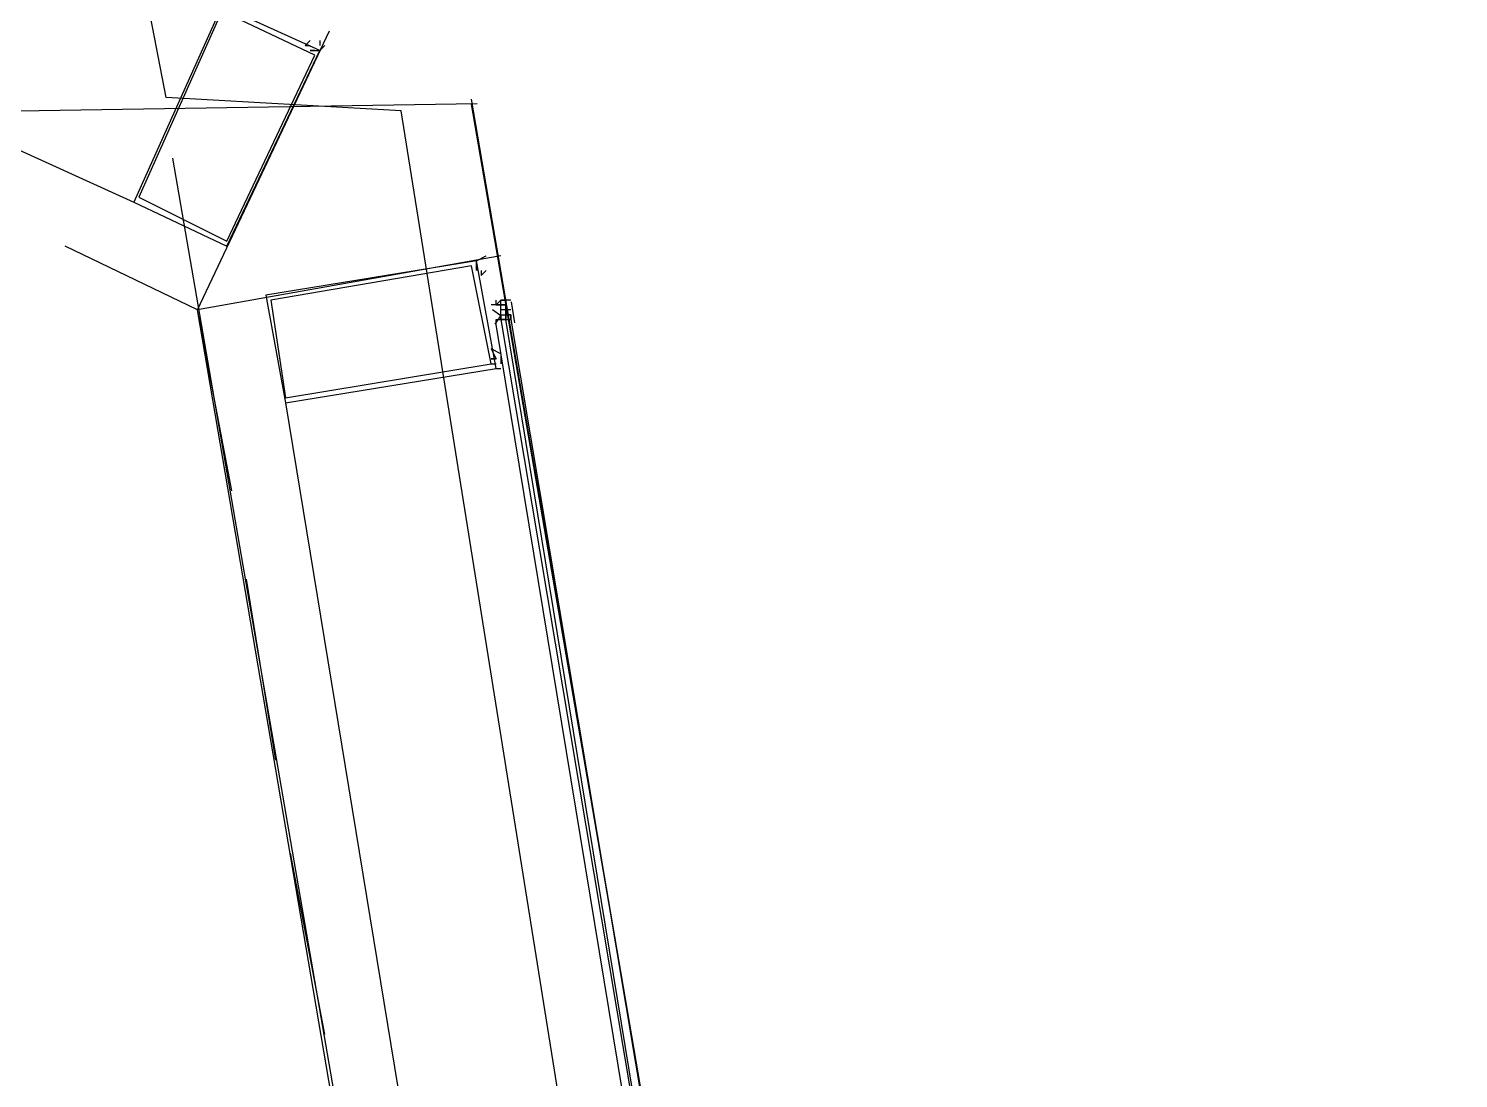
# Model space of a CAD drawing. Header units: feet. Extents: x -84 to 198, y -22 to 181.
# Drawn here: x 133.673 to 137.568, y 140.618 to 143.477 of the extents above; entities that cross this region are included whole.
import ezdxf

# ---------------------------------------------------------------- set-up
doc = ezdxf.new("R2010")
doc.units = ezdxf.units.FT
doc.layers.add('A-AREA-UNIDAD', color=30, linetype='CONTINUOUS')
doc.layers.add('A-LINEA', color=7, linetype='CONTINUOUS')

msp = doc.modelspace()

# ---------------------------------------------------------------- linework, layer by layer
at = {"layer": 'A-AREA-UNIDAD'}
msp.add_lwpolyline([(122.88, 112.4089), (135.808, 109.3333), (135.872, 108.1778), (135.552, 106.8444), (137.36, 106.4178), (137.408, 107.0933), (138.16, 107.0933), (137.888, 115.6089), (137.088, 126.2044), (136.16, 134.0622), (134.688, 143.2533), (134.048, 143.2889), (134, 143.5378), (130.912, 144.9422)], dxfattribs=at)
at = {"layer": 'A-LINEA'}
for p, q in [((130.5733, 144.5378), (133.96, 143.0044)), ((130.5733, 144.5378), (133.96, 143.0044)), ((134.895, 143.2722), (37.2384, 141.6899)), ((134.895, 143.2722), (37.2384, 141.6899)), ((134.8933, 142.8178), (134.8933, 142.8178)), ((134.8933, 142.8178), (134.8933, 142.8178)), ((134.9333, 142.7244), (134.9333, 142.7244)), ((134.9333, 142.7244), (134.9333, 142.7244)), ((134.9333, 142.7244), (134.9333, 142.7244)), ((134.9333, 142.7244), (134.9333, 142.7244)), ((134.9333, 142.7244), (134.9333, 142.7244)), ((134.9333, 142.7244), (134.9333, 142.7244)), ((134.9467, 142.7378), (134.9467, 142.7378)), ((134.9467, 142.7244), (134.9467, 142.7378)), ((134.9467, 142.7378), (134.9467, 142.7378)), ((134.9467, 142.7244), (134.9467, 142.7378)), ((134.9467, 142.7244), (134.9467, 142.7244)), ((134.9467, 142.7244), (134.9467, 142.7244)), ((134.9467, 142.7244), (134.96, 142.7244)), ((134.9467, 142.7244), (134.9467, 142.7244)), ((134.9467, 142.7244), (134.9467, 142.7244)), ((134.96, 142.7244), (134.9467, 142.7244)), ((134.9467, 142.7244), (134.9467, 142.7244)), ((134.9467, 142.7244), (134.9467, 142.7244)), ((134.9467, 142.7244), (134.9467, 142.7244)), ((134.9467, 142.7244), (134.9467, 142.7244)), ((134.9467, 142.7244), (134.9467, 142.7244)), ((134.9467, 142.7244), (134.9467, 142.7244)), ((134.9467, 142.7244), (134.9467, 142.7244)), ((134.9467, 142.7244), (134.96, 142.7244)), ((134.9467, 142.7244), (134.9467, 142.7244)), ((134.9467, 142.7244), (134.9467, 142.7244)), ((134.96, 142.7244), (134.9467, 142.7244)), ((134.9467, 142.7244), (134.9467, 142.7244)), ((134.9467, 142.7244), (134.9467, 142.7244)), ((134.9467, 142.7244), (134.9467, 142.7244)), ((134.9467, 142.7244), (134.9467, 142.7244)), ((134.9467, 142.7244), (134.9467, 142.7244)), ((134.96, 142.7378), (134.96, 142.7378)), ((134.96, 142.7244), (134.96, 142.7378)), ((134.96, 142.7244), (134.96, 142.7378)), ((134.96, 142.7244), (134.96, 142.7378)), ((134.96, 142.7378), (134.96, 142.7378)), ((134.96, 142.7378), (134.96, 142.7378)), ((134.96, 142.7378), (134.96, 142.7378)), ((134.96, 142.7378), (134.96, 142.7378)), ((134.96, 142.7378), (134.96, 142.7378)), ((134.96, 142.7378), (134.96, 142.7378)), ((134.96, 142.7378), (134.96, 142.7378)), ((134.96, 142.7378), (134.96, 142.7378)), ((134.96, 142.7378), (134.9733, 142.7378)), ((134.96, 142.7244), (134.96, 142.7378)), ((134.96, 142.7378), (134.96, 142.7378)), ((134.96, 142.7244), (134.96, 142.7378)), ((134.96, 142.7244), (134.96, 142.7378)), ((134.96, 142.7244), (134.96, 142.7378)), ((134.96, 142.7378), (134.96, 142.7378)), ((134.96, 142.7378), (134.96, 142.7378)), ((134.96, 142.7378), (134.96, 142.7378)), ((134.96, 142.7378), (134.96, 142.7378)), ((134.96, 142.7378), (134.96, 142.7378)), ((134.96, 142.7378), (134.96, 142.7378)), ((134.96, 142.7378), (134.96, 142.7378)), ((134.96, 142.7378), (134.96, 142.7378)), ((134.96, 142.7378), (134.9733, 142.7378)), ((134.96, 142.7244), (134.96, 142.7378)), ((134.96, 142.7244), (134.96, 142.7244)), ((134.96, 142.7244), (134.96, 142.7244)), ((134.96, 142.7244), (134.96, 142.7244)), ((134.96, 142.7244), (134.96, 142.7244)), ((134.96, 142.7244), (134.96, 142.7244)), ((134.96, 142.7244), (134.96, 142.7244)), ((134.96, 142.7111), (134.96, 142.7244)), ((134.96, 142.7244), (134.96, 142.7244)), ((134.96, 142.7111), (134.96, 142.7244)), ((134.96, 142.7244), (134.96, 142.7244)), ((134.96, 142.7244), (134.96, 142.7244)), ((134.96, 142.7244), (134.96, 142.7244)), ((134.96, 142.7244), (134.96, 142.7244)), ((134.96, 142.7244), (134.96, 142.7244)), ((134.96, 142.7244), (134.96, 142.7244)), ((134.96, 142.7244), (134.96, 142.7244)), ((134.96, 142.7244), (134.96, 142.7244)), ((134.96, 142.7244), (134.9733, 142.7244)), ((134.96, 142.7244), (134.96, 142.7244)), ((134.96, 142.7244), (134.96, 142.7244)), ((134.96, 142.7244), (134.96, 142.7244)), ((134.96, 142.7244), (134.96, 142.7244)), ((134.96, 142.7244), (134.96, 142.7244)), ((134.96, 142.7244), (134.96, 142.7244)), ((134.96, 142.7244), (134.96, 142.7244)), ((134.96, 142.7244), (134.96, 142.7244)), ((134.96, 142.7244), (134.96, 142.7244)), ((134.96, 142.7111), (134.96, 142.7244)), ((134.96, 142.7244), (134.96, 142.7244)), ((134.96, 142.7111), (134.96, 142.7244)), ((134.96, 142.7244), (134.96, 142.7244)), ((134.96, 142.7244), (134.96, 142.7244)), ((134.96, 142.7244), (134.96, 142.7244)), ((134.96, 142.7244), (134.96, 142.7244)), ((134.96, 142.7244), (134.96, 142.7244)), ((134.96, 142.7244), (134.96, 142.7244)), ((134.96, 142.7244), (134.96, 142.7244)), ((134.96, 142.7244), (134.96, 142.7244)), ((134.96, 142.7244), (134.9733, 142.7244)), ((134.96, 142.7244), (134.96, 142.7244)), ((134.96, 142.7244), (134.96, 142.7244)), ((134.96, 142.7244), (134.96, 142.7244)), ((134.9733, 142.7378), (134.9733, 142.7378)), ((134.9733, 142.7378), (134.9733, 142.7378)), ((134.9733, 142.7378), (134.9733, 142.7378)), ((134.9733, 142.7244), (134.9733, 142.7378)), ((134.9733, 142.7378), (134.9733, 142.7378)), ((134.9733, 142.7244), (134.9733, 142.7378)), ((134.9733, 142.7378), (134.9733, 142.7378)), ((134.9733, 142.7244), (134.9733, 142.7378)), ((134.9733, 142.7244), (134.9733, 142.7378)), ((134.9733, 142.7378), (134.9733, 142.7378)), ((134.9733, 142.7244), (134.9733, 142.7378)), ((134.9733, 142.7244), (134.9733, 142.7378)), ((134.9733, 142.7378), (134.9733, 142.7378)), ((134.9733, 142.7378), (134.9733, 142.7378)), ((134.9733, 142.7378), (134.9733, 142.7378)), ((134.9733, 142.7378), (134.9733, 142.7378)), ((134.9733, 142.7378), (134.9733, 142.7378)), ((134.9733, 142.7378), (134.9733, 142.7244)), ((134.9733, 142.7378), (134.9733, 142.7244)), ((134.9867, 142.7378), (134.9733, 142.7378)), ((134.9733, 142.7378), (134.9733, 142.7378)), ((134.9733, 142.7378), (134.9733, 142.7378)), ((134.9733, 142.7378), (134.9733, 142.7378)), ((134.9733, 142.7244), (134.9733, 142.7378)), ((134.9733, 142.7378), (134.9733, 142.7378)), ((134.9733, 142.7244), (134.9733, 142.7378)), ((134.9733, 142.7378), (134.9733, 142.7378)), ((134.9733, 142.7244), (134.9733, 142.7378)), ((134.9733, 142.7244), (134.9733, 142.7378)), ((134.9733, 142.7378), (134.9733, 142.7378)), ((134.9733, 142.7244), (134.9733, 142.7378)), ((134.9733, 142.7244), (134.9733, 142.7378)), ((134.9733, 142.7378), (134.9733, 142.7378)), ((134.9733, 142.7378), (134.9733, 142.7378)), ((134.9733, 142.7378), (134.9733, 142.7378)), ((134.9733, 142.7378), (134.9733, 142.7378)), ((134.9733, 142.7378), (134.9733, 142.7378)), ((134.9733, 142.7378), (134.9733, 142.7244)), ((134.9733, 142.7378), (134.9733, 142.7244)), ((134.9867, 142.7378), (134.9733, 142.7378)), ((134.9733, 142.7244), (134.9733, 142.7244)), ((134.9733, 142.7244), (134.9733, 142.7244)), ((134.9733, 142.7244), (134.9733, 142.7244)), ((134.9733, 142.7111), (134.9733, 142.7244)), ((134.9733, 142.7244), (134.9733, 142.7244)), ((134.9733, 142.7111), (134.9733, 142.7244)), ((134.9733, 142.7244), (134.9733, 142.7244)), ((134.9733, 142.7111), (134.9733, 142.7244)), ((134.9733, 142.7244), (134.9733, 142.7244)), ((134.9733, 142.7244), (134.9733, 142.7244)), ((134.9733, 142.7244), (134.9733, 142.7244)), ((134.9733, 142.7244), (134.9733, 142.7244)), ((134.9733, 142.7244), (134.9733, 142.7244)), ((134.9733, 142.7244), (134.9733, 142.7244)), ((134.9733, 142.7244), (134.9733, 142.7244)), ((134.9733, 142.7244), (134.9733, 142.7244)), ((134.9733, 142.7244), (134.9733, 142.7244)), ((134.9733, 142.7244), (134.9733, 142.7244)), ((134.9733, 142.7244), (134.9733, 142.7244)), ((134.9733, 142.7111), (134.9733, 142.7244)), ((134.9733, 142.7244), (134.9733, 142.7244)), ((134.9733, 142.7111), (134.9733, 142.7244)), ((134.9733, 142.7244), (134.9733, 142.7244)), ((134.9733, 142.7111), (134.9733, 142.7244)), ((134.9733, 142.7244), (134.9733, 142.7244)), ((134.9733, 142.7244), (134.9733, 142.7244)), ((134.9733, 142.7244), (134.9733, 142.7244)), ((134.9733, 142.7244), (134.9733, 142.7244)), ((134.9733, 142.7244), (134.9733, 142.7244)), ((134.9733, 142.7244), (134.9733, 142.7244)), ((134.9733, 142.7244), (134.9733, 142.7244)), ((134.9733, 142.7244), (134.9733, 142.7244)), ((134.988, 142.733), (134.9975, 142.6758)), ((134.988, 142.733), (134.9975, 142.6758)), ((134.9467, 142.6844), (134.96, 142.6844)), ((134.9467, 142.6844), (134.9467, 142.6844)), ((134.9467, 142.6844), (134.9467, 142.6844)), ((134.9467, 142.6844), (134.9467, 142.6844)), ((134.9467, 142.6844), (134.9467, 142.6844)), ((134.9467, 142.6844), (134.9467, 142.6844)), ((134.9467, 142.6844), (134.9467, 142.6844)), ((134.9467, 142.6844), (134.9467, 142.6844)), ((134.9467, 142.6844), (134.9467, 142.6844)), ((134.9467, 142.6844), (134.96, 142.6844)), ((134.9467, 142.6844), (134.9467, 142.6844)), ((134.9467, 142.6844), (134.9467, 142.6844)), ((134.9467, 142.6844), (134.9467, 142.6844)), ((134.9467, 142.6844), (134.9467, 142.6844)), ((134.9467, 142.6844), (134.9467, 142.6844)), ((134.9467, 142.6844), (134.9467, 142.6844)), ((134.9467, 142.6844), (134.9467, 142.6844)), ((134.9467, 142.6844), (134.9467, 142.6844)), ((134.96, 142.7111), (134.96, 142.7111)), ((134.96, 142.7111), (134.96, 142.7111)), ((134.96, 142.7111), (134.96, 142.7111)), ((134.96, 142.7111), (134.96, 142.7111)), ((134.96, 142.7111), (134.96, 142.7111)), ((134.96, 142.7111), (134.96, 142.7111)), ((134.96, 142.6978), (134.96, 142.7111)), ((134.9733, 142.7111), (134.96, 142.7111)), ((134.96, 142.7111), (134.96, 142.7111)), ((134.96, 142.7111), (134.96, 142.7111)), ((134.96, 142.7111), (134.96, 142.7111)), ((134.96, 142.7111), (134.96, 142.7111)), ((134.96, 142.7111), (134.96, 142.7111)), ((134.96, 142.7111), (134.96, 142.7111)), ((134.96, 142.7111), (134.96, 142.7111)), ((134.96, 142.7111), (134.96, 142.7111)), ((134.96, 142.7111), (134.96, 142.7111)), ((134.96, 142.7111), (134.96, 142.7111)), ((134.96, 142.7111), (134.96, 142.7111)), ((134.96, 142.7111), (134.96, 142.7111)), ((134.9733, 142.7111), (134.96, 142.7111)), ((134.96, 142.7111), (134.96, 142.7111)), ((134.96, 142.7111), (134.96, 142.7111)), ((134.96, 142.7111), (134.96, 142.7111)), ((134.96, 142.7111), (134.96, 142.7111)), ((134.96, 142.7111), (134.96, 142.7111)), ((134.96, 142.7111), (134.96, 142.7111)), ((134.96, 142.7111), (134.96, 142.7111)), ((134.96, 142.6978), (134.96, 142.7111)), ((134.9733, 142.7111), (134.96, 142.7111)), ((134.96, 142.7111), (134.96, 142.7111)), ((134.96, 142.7111), (134.96, 142.7111)), ((134.96, 142.7111), (134.96, 142.7111)), ((134.96, 142.7111), (134.96, 142.7111)), ((134.96, 142.7111), (134.96, 142.7111)), ((134.96, 142.7111), (134.96, 142.7111)), ((134.96, 142.7111), (134.96, 142.7111)), ((134.96, 142.7111), (134.96, 142.7111)), ((134.96, 142.7111), (134.96, 142.7111)), ((134.96, 142.7111), (134.96, 142.7111)), ((134.96, 142.7111), (134.96, 142.7111)), ((134.96, 142.7111), (134.96, 142.7111)), ((134.9733, 142.7111), (134.96, 142.7111)), ((134.96, 142.7111), (134.96, 142.7111)), ((134.96, 142.6978), (134.9733, 142.6978)), ((134.96, 142.6978), (134.96, 142.6978)), ((134.96, 142.6844), (134.96, 142.6978)), ((134.96, 142.6978), (134.96, 142.6978)), ((134.96, 142.6978), (134.96, 142.6978)), ((134.96, 142.6978), (134.96, 142.6978)), ((134.96, 142.6978), (134.96, 142.6978)), ((134.96, 142.6978), (134.96, 142.6978)), ((134.96, 142.6978), (134.96, 142.6978)), ((134.96, 142.6978), (134.96, 142.6978)), ((134.96, 142.6978), (134.96, 142.6978)), ((134.96, 142.6978), (134.9733, 142.6978)), ((134.96, 142.6978), (134.96, 142.6978)), ((134.96, 142.6978), (134.96, 142.6978)), ((134.96, 142.6978), (134.96, 142.6978)), ((134.96, 142.6978), (134.96, 142.6978)), ((134.96, 142.6978), (134.96, 142.6978)), ((134.96, 142.6978), (134.96, 142.6978)), ((134.96, 142.6978), (134.96, 142.6978)), ((134.96, 142.6978), (134.96, 142.6978)), ((134.96, 142.6978), (134.96, 142.6844)), ((134.96, 142.6978), (134.96, 142.6978)), ((134.96, 142.6978), (134.96, 142.6978)), ((134.96, 142.6978), (134.96, 142.6978)), ((134.96, 142.6978), (134.96, 142.6978)), ((134.96, 142.6978), (134.96, 142.6978)), ((134.96, 142.6978), (134.96, 142.6978)), ((134.96, 142.6978), (134.96, 142.6978)), ((134.96, 142.6978), (134.96, 142.6978)), ((134.96, 142.6978), (134.96, 142.6978)), ((134.96, 142.6978), (134.9733, 142.6978)), ((134.96, 142.6978), (134.96, 142.6978)), ((134.96, 142.6844), (134.96, 142.6978)), ((134.96, 142.6978), (134.96, 142.6978)), ((134.96, 142.6978), (134.96, 142.6978)), ((134.96, 142.6978), (134.96, 142.6978)), ((134.96, 142.6978), (134.96, 142.6978)), ((134.96, 142.6978), (134.96, 142.6978)), ((134.96, 142.6978), (134.96, 142.6978)), ((134.96, 142.6978), (134.96, 142.6978)), ((134.96, 142.6978), (134.96, 142.6978)), ((134.96, 142.6978), (134.9733, 142.6978)), ((134.96, 142.6978), (134.96, 142.6978)), ((134.96, 142.6978), (134.96, 142.6978)), ((134.96, 142.6978), (134.96, 142.6978)), ((134.96, 142.6978), (134.96, 142.6978)), ((134.96, 142.6978), (134.96, 142.6978)), ((134.96, 142.6978), (134.96, 142.6978)), ((134.96, 142.6978), (134.96, 142.6978)), ((134.96, 142.6978), (134.96, 142.6978)), ((134.96, 142.6978), (134.96, 142.6844)), ((134.96, 142.6978), (134.96, 142.6978)), ((134.96, 142.6978), (134.96, 142.6978)), ((134.96, 142.6978), (134.96, 142.6978)), ((134.96, 142.6978), (134.96, 142.6978)), ((134.96, 142.6978), (134.96, 142.6978)), ((134.96, 142.6978), (134.96, 142.6978)), ((134.96, 142.6978), (134.96, 142.6978)), ((134.96, 142.6978), (134.96, 142.6978)), ((134.96, 142.6978), (134.96, 142.6978)), ((134.96, 142.6844), (134.96, 142.6844)), ((134.96, 142.6844), (134.96, 142.6844)), ((134.96, 142.6844), (134.96, 142.6844)), ((134.96, 142.6844), (134.96, 142.6844)), ((134.96, 142.6844), (134.96, 142.6844)), ((134.96, 142.6844), (134.96, 142.6844)), ((134.96, 142.6844), (134.96, 142.6844)), ((134.96, 142.6844), (134.96, 142.6844)), ((134.96, 142.6844), (134.96, 142.6844)), ((134.96, 142.6844), (134.96, 142.6844)), ((134.96, 142.6844), (134.96, 142.6844)), ((134.96, 142.6844), (134.96, 142.6844)), ((134.96, 142.6844), (134.96, 142.6844)), ((134.9733, 142.6844), (134.96, 142.6844)), ((134.96, 142.6844), (134.96, 142.6844)), ((134.96, 142.6844), (134.96, 142.6844)), ((134.96, 142.6844), (134.96, 142.6844)), ((134.9733, 142.6844), (134.96, 142.6844)), ((134.96, 142.6844), (134.96, 142.6844)), ((134.96, 142.6844), (134.96, 142.6844)), ((134.96, 142.6844), (134.96, 142.6844)), ((134.96, 142.6844), (134.96, 142.6844)), ((134.96, 142.6844), (134.96, 142.6844)), ((134.96, 142.6844), (134.96, 142.6844)), ((134.96, 142.6844), (134.96, 142.6844)), ((134.96, 142.6844), (134.96, 142.6844)), ((134.96, 142.6844), (134.96, 142.6844)), ((134.96, 142.6844), (134.96, 142.6844)), ((134.96, 142.6844), (134.96, 142.6844)), ((134.96, 142.6844), (134.96, 142.6844)), ((134.96, 142.6844), (134.96, 142.6844)), ((134.9733, 142.6844), (134.96, 142.6844)), ((134.96, 142.6844), (134.96, 142.6844)), ((134.96, 142.6844), (134.96, 142.6844)), ((134.96, 142.6844), (134.96, 142.6844)), ((134.9733, 142.6844), (134.96, 142.6844)), ((134.9733, 142.7111), (134.9733, 142.7111)), ((134.9733, 142.7111), (134.9733, 142.7111)), ((134.9733, 142.7111), (134.9733, 142.7111)), ((134.9733, 142.7111), (134.9733, 142.7111)), ((134.9733, 142.7111), (134.9733, 142.7111)), ((134.9733, 142.7111), (134.9733, 142.7111)), ((134.9733, 142.7111), (134.9733, 142.7111)), ((134.9733, 142.6978), (134.9733, 142.7111)), ((134.9733, 142.7111), (134.9733, 142.7111)), ((134.9733, 142.7111), (134.9733, 142.7111)), ((134.9733, 142.7111), (134.9733, 142.7111)), ((134.9733, 142.7111), (134.9733, 142.7111)), ((134.9733, 142.7111), (134.9733, 142.7111)), ((134.9733, 142.7111), (134.9733, 142.7111)), ((134.9733, 142.7111), (134.9733, 142.7111)), ((134.9733, 142.7111), (134.9733, 142.7111)), ((134.9733, 142.7111), (134.9733, 142.7111)), ((134.9867, 142.7111), (134.9733, 142.7111)), ((134.9867, 142.7111), (134.9733, 142.7111)), ((134.9733, 142.7111), (134.9733, 142.6978)), ((134.9733, 142.7111), (134.9733, 142.7111)), ((134.9733, 142.7111), (134.9733, 142.7111)), ((134.9733, 142.7111), (134.9733, 142.7111)), ((134.9733, 142.7111), (134.9733, 142.7111)), ((134.9733, 142.7111), (134.9733, 142.7111)), ((134.9733, 142.7111), (134.9733, 142.7111)), ((134.9733, 142.7111), (134.9733, 142.7111)), ((134.9733, 142.7111), (134.9733, 142.7111)), ((134.9733, 142.7111), (134.9733, 142.7111)), ((134.9733, 142.7111), (134.9733, 142.7111)), ((134.9733, 142.7111), (134.9733, 142.7111)), ((134.9733, 142.7111), (134.9733, 142.7111)), ((134.9733, 142.7111), (134.9733, 142.7111)), ((134.9733, 142.7111), (134.9733, 142.7111)), ((134.9733, 142.7111), (134.9733, 142.7111)), ((134.9733, 142.7111), (134.9733, 142.7111)), ((134.9733, 142.7111), (134.9733, 142.7111)), ((134.9733, 142.7111), (134.9733, 142.7111)), ((134.9733, 142.6978), (134.9733, 142.7111)), ((134.9733, 142.7111), (134.9733, 142.7111)), ((134.9733, 142.7111), (134.9733, 142.7111)), ((134.9733, 142.7111), (134.9733, 142.7111)), ((134.9733, 142.7111), (134.9733, 142.7111)), ((134.9733, 142.7111), (134.9733, 142.7111)), ((134.9733, 142.7111), (134.9733, 142.7111)), ((134.9733, 142.7111), (134.9733, 142.7111)), ((134.9733, 142.7111), (134.9733, 142.7111)), ((134.9733, 142.7111), (134.9733, 142.7111)), ((134.9867, 142.7111), (134.9733, 142.7111)), ((134.9867, 142.7111), (134.9733, 142.7111)), ((134.9733, 142.7111), (134.9733, 142.6978)), ((134.9733, 142.7111), (134.9733, 142.7111)), ((134.9733, 142.7111), (134.9733, 142.7111)), ((134.9733, 142.7111), (134.9733, 142.7111)), ((134.9733, 142.7111), (134.9733, 142.7111)), ((134.9733, 142.7111), (134.9733, 142.7111)), ((134.9733, 142.7111), (134.9733, 142.7111)), ((134.9733, 142.7111), (134.9733, 142.7111)), ((134.9733, 142.7111), (134.9733, 142.7111)), ((134.9733, 142.7111), (134.9733, 142.7111)), ((134.9733, 142.7111), (134.9733, 142.7111)), ((134.9733, 142.7111), (134.9733, 142.7111)), ((134.9733, 142.6978), (134.9733, 142.6978)), ((134.9733, 142.6978), (134.9733, 142.6978)), ((134.9733, 142.6978), (134.9733, 142.6978)), ((134.9733, 142.6978), (134.9733, 142.6978)), ((134.9733, 142.6978), (134.9733, 142.6978)), ((134.9733, 142.6978), (134.9733, 142.6978)), ((134.9733, 142.6978), (134.9733, 142.6978)), ((134.9733, 142.6978), (134.9733, 142.6978)), ((134.9733, 142.6978), (134.9733, 142.6978)), ((134.9733, 142.6978), (134.9733, 142.6978)), ((134.9733, 142.6978), (134.9733, 142.6978)), ((134.9733, 142.6978), (134.9733, 142.6978)), ((134.9733, 142.6978), (134.9733, 142.6978)), ((134.9733, 142.6978), (134.9733, 142.6978)), ((134.9733, 142.6978), (134.9733, 142.6978)), ((134.9733, 142.6978), (134.9733, 142.6978)), ((134.9733, 142.6978), (134.9733, 142.6978)), ((134.9733, 142.6978), (134.9733, 142.6978)), ((134.9733, 142.6978), (134.9733, 142.6978)), ((134.9867, 142.6978), (134.9733, 142.6978)), ((134.9733, 142.6978), (134.9733, 142.6978)), ((134.9733, 142.6978), (134.9733, 142.6978)), ((134.9733, 142.6978), (134.9733, 142.6978)), ((134.9867, 142.6978), (134.9733, 142.6978)), ((134.9733, 142.6978), (134.9733, 142.6978)), ((134.9733, 142.6978), (134.9733, 142.6978)), ((134.9733, 142.6978), (134.9733, 142.6978)), ((134.9867, 142.6978), (134.9733, 142.6978)), ((134.9733, 142.6978), (134.9733, 142.6978)), ((134.9733, 142.6978), (134.9733, 142.6978)), ((134.9733, 142.6978), (134.9733, 142.6978)), ((134.9733, 142.6978), (134.9733, 142.6978)), ((134.9733, 142.6978), (134.9733, 142.6978)), ((134.9733, 142.6978), (134.9733, 142.6978)), ((134.9733, 142.6978), (134.9733, 142.6978)), ((134.9733, 142.6978), (134.9733, 142.6978)), ((134.9733, 142.6978), (134.9733, 142.6978)), ((134.9733, 142.6978), (134.9733, 142.6978)), ((134.9733, 142.6978), (134.9733, 142.6978)), ((134.9733, 142.6978), (134.9733, 142.6978)), ((134.9733, 142.6978), (134.9733, 142.6978)), ((134.9733, 142.6978), (134.9733, 142.6978)), ((134.9733, 142.6978), (134.9733, 142.6978)), ((134.9733, 142.6978), (134.9733, 142.6978)), ((134.9733, 142.6978), (134.9733, 142.6978)), ((134.9733, 142.6978), (134.9733, 142.6978)), ((134.9733, 142.6978), (134.9733, 142.6978)), ((134.9733, 142.6978), (134.9733, 142.6978)), ((134.9867, 142.6978), (134.9733, 142.6978)), ((134.9733, 142.6978), (134.9733, 142.6978)), ((134.9733, 142.6978), (134.9733, 142.6978)), ((134.9733, 142.6978), (134.9733, 142.6978)), ((134.9867, 142.6978), (134.9733, 142.6978)), ((134.9733, 142.6978), (134.9733, 142.6978)), ((134.9733, 142.6978), (134.9733, 142.6978)), ((134.9733, 142.6978), (134.9733, 142.6978)), ((134.9867, 142.6978), (134.9733, 142.6978)), ((134.9733, 142.6978), (134.9733, 142.6978)), ((134.9733, 142.6844), (134.9733, 142.6844)), ((134.9733, 142.6844), (134.9733, 142.6844)), ((134.9733, 142.6844), (134.9733, 142.6844)), ((134.9733, 142.6844), (134.9733, 142.6844)), ((134.9733, 142.6844), (134.9733, 142.6844)), ((134.9733, 142.6844), (134.9867, 142.6844)), ((134.9733, 142.6844), (134.9733, 142.6844)), ((134.9733, 142.6844), (134.9733, 142.6844)), ((134.9733, 142.6844), (134.9733, 142.6844)), ((134.9733, 142.6844), (134.9733, 142.6844)), ((134.9733, 142.6844), (134.9733, 142.6844)), ((134.9733, 142.6844), (134.9733, 142.6844)), ((134.9733, 142.6844), (134.9733, 142.6844)), ((134.9733, 142.6844), (134.9733, 142.6844)), ((134.9733, 142.6844), (134.9733, 142.6844)), ((134.9733, 142.6844), (134.9733, 142.6844)), ((134.9733, 142.6844), (134.9733, 142.6844)), ((134.9733, 142.6844), (134.9733, 142.6844)), ((134.9733, 142.6844), (134.9733, 142.6844)), ((134.9733, 142.6844), (134.9733, 142.6844)), ((134.9733, 142.6844), (134.9733, 142.6844)), ((134.9733, 142.6844), (134.9867, 142.6844)), ((134.9733, 142.6844), (134.9733, 142.6844)), ((134.9733, 142.6844), (134.9733, 142.6844)), ((134.9733, 142.6844), (134.9733, 142.6844)), ((134.9733, 142.6844), (134.9733, 142.6844)), ((134.9733, 142.6844), (134.9733, 142.6844)), ((134.9733, 142.6844), (134.9733, 142.6844)), ((134.9733, 142.6844), (134.9733, 142.6844)), ((134.9733, 142.6844), (134.9733, 142.6844)), ((134.9733, 142.6844), (134.9733, 142.6844)), ((134.9733, 142.6844), (134.9733, 142.6844)), ((134.9867, 142.7111), (134.9867, 142.7111)), ((134.9867, 142.7111), (134.9867, 142.7111)), ((134.9867, 142.6978), (134.9867, 142.6978)), ((134.9867, 142.6978), (134.9867, 142.6978)), ((134.9867, 142.6978), (134.9867, 142.6978)), ((134.9867, 142.6978), (134.9867, 142.6978)), ((134.9867, 142.6844), (134.9867, 142.6978)), ((134.9867, 142.6978), (134.9867, 142.6978)), ((134.9867, 142.6978), (134.9867, 142.6844)), ((134.9867, 142.6978), (134.9867, 142.6978)), ((134.9867, 142.6978), (134.9867, 142.6978)), ((134.9867, 142.6978), (134.9867, 142.6978)), ((134.9867, 142.6978), (134.9867, 142.6978)), ((134.9867, 142.6978), (134.9867, 142.6978)), ((134.9867, 142.6978), (134.9867, 142.6978)), ((134.9867, 142.6978), (134.9867, 142.6978)), ((134.9867, 142.6978), (134.9867, 142.6978)), ((134.9867, 142.6978), (134.9867, 142.6978)), ((134.9867, 142.6978), (134.9867, 142.6978)), ((134.9867, 142.6978), (134.9867, 142.6978)), ((134.9867, 142.6844), (134.9867, 142.6978)), ((134.9867, 142.6978), (134.9867, 142.6978)), ((134.9867, 142.6978), (134.9867, 142.6844)), ((134.9867, 142.6978), (134.9867, 142.6978)), ((134.9867, 142.6978), (134.9867, 142.6978)), ((134.9867, 142.6978), (134.9867, 142.6978)), ((134.9867, 142.6978), (134.9867, 142.6978)), ((134.9867, 142.6978), (134.9867, 142.6978)), ((134.9867, 142.6978), (134.9867, 142.6978)), ((134.9867, 142.6978), (134.9867, 142.6978)), ((134.9867, 142.6844), (134.9867, 142.6844)), ((134.9867, 142.6844), (134.9867, 142.6844)), ((134.9867, 142.6844), (134.9867, 142.6844)), ((134.9867, 142.6844), (134.9867, 142.6844)), ((134.9867, 142.6844), (134.9867, 142.6844)), ((134.9867, 142.6844), (134.9867, 142.6844)), ((134.9867, 142.6844), (134.9867, 142.6844)), ((134.9867, 142.6844), (134.9867, 142.6844)), ((134.9333, 142.5644), (134.9467, 142.5644)), ((134.9333, 142.5644), (134.9467, 142.5644)), ((134.9733, 142.5644), (134.9733, 142.5644)), ((134.9733, 142.5644), (134.9733, 142.5644)), ((134.3733, 142.4578), (134.9733, 138.8044)), ((134.3733, 142.4578), (134.9733, 138.8044)), ((134.3467, 141.4844), (134.2667, 141.9778)), ((134.3467, 141.4844), (134.2667, 141.9778)), ((134.48, 140.7378), (134.3867, 141.2311)), ((134.48, 140.7378), (134.3867, 141.2311))]:
    msp.add_line(p, q, dxfattribs=at)
for points in [[(133.96, 143.0044), (134.2133, 142.8844), (134.4667, 143.4178), (134.2, 143.5378), (133.96, 143.0044)], [(133.96, 143.0044), (134.2133, 142.8844), (134.4667, 143.4178), (134.2, 143.5378), (133.96, 143.0044)], [(133.9733, 143.0178), (134.2133, 142.8978), (134.4533, 143.4044), (134.2, 143.5244), (133.9733, 143.0178)], [(133.9733, 143.0178), (134.2133, 142.8978), (134.4533, 143.4044), (134.2, 143.5244), (133.9733, 143.0178)], [(134.96, 142.8578), (134.1333, 142.7111), (134.4933, 143.4711)], [(134.96, 142.8578), (134.1333, 142.7111), (134.4933, 143.4711)], [(134.44, 143.4444), (134.44, 143.4444), (134.44, 143.4444), (134.44, 143.4444), (134.4267, 143.4311), (134.4267, 143.4311), (134.44, 143.4311), (134.44, 143.4311)], [(134.44, 143.4444), (134.44, 143.4444), (134.44, 143.4444), (134.44, 143.4444), (134.4267, 143.4311), (134.4267, 143.4311), (134.44, 143.4311), (134.44, 143.4311)], [(134.44, 143.4178), (134.44, 143.4178), (134.44, 143.4178), (134.44, 143.4178), (134.44, 143.4178), (134.44, 143.4178), (134.4533, 143.4178), (134.4533, 143.4178), (134.4533, 143.4178), (134.4533, 143.4178), (134.4533, 143.4178), (134.4667, 143.4178), (134.4667, 143.4178), (134.48, 143.4311), (134.48, 143.4311)], [(134.44, 143.4178), (134.44, 143.4178), (134.44, 143.4178), (134.44, 143.4178), (134.44, 143.4178), (134.44, 143.4178), (134.4533, 143.4178), (134.4533, 143.4178), (134.4533, 143.4178), (134.4533, 143.4178), (134.4533, 143.4178), (134.4667, 143.4178), (134.4667, 143.4178), (134.48, 143.4311), (134.48, 143.4311)], [(134.4533, 143.4444), (134.4533, 143.4444), (134.4533, 143.4444)], [(134.4533, 143.4444), (134.4533, 143.4444), (134.4533, 143.4444)], [(134.4667, 143.4444), (134.4667, 143.4444), (134.4667, 143.4311)], [(134.4667, 143.4444), (134.4667, 143.4444), (134.4667, 143.4311)], [(134.4533, 143.4178), (134.44, 143.4178), (134.44, 143.4178), (134.44, 143.4178), (134.44, 143.4178)], [(134.4533, 143.4178), (134.44, 143.4178), (134.44, 143.4178), (134.44, 143.4178), (134.44, 143.4178)], [(138.3067, 108.7111), (138.2133, 112.1778), (138.0667, 115.6578), (137.8533, 119.1244), (137.6, 122.5911), (137.28, 126.0578), (136.9067, 129.5244), (136.48, 132.9778), (136, 136.4178), (135.4667, 139.8578), (134.88, 143.2844)], [(138.3067, 108.7111), (138.2133, 112.1778), (138.0667, 115.6578), (137.8533, 119.1244), (137.6, 122.5911), (137.28, 126.0578), (136.9067, 129.5244), (136.48, 132.9778), (136, 136.4178), (135.4667, 139.8578), (134.88, 143.2844)], [(138.3467, 106.2578), (138.2933, 109.6444), (138.1733, 113.0311), (138.0267, 116.4044), (137.8133, 119.7778), (137.5467, 123.1511), (137.2267, 126.5244), (136.8667, 129.8844), (136.4533, 133.2444), (135.9733, 136.5911), (135.4533, 139.9378), (134.88, 143.2711)], [(138.3467, 106.2578), (138.2933, 109.6444), (138.1733, 113.0311), (138.0267, 116.4044), (137.8133, 119.7778), (137.5467, 123.1511), (137.2267, 126.5244), (136.8667, 129.8844), (136.4533, 133.2444), (135.9733, 136.5911), (135.4533, 139.9378), (134.88, 143.2711)], [(137.5067, 106.2578), (137.4533, 109.6311), (137.3467, 112.9911), (137.1867, 116.3644), (136.9733, 119.7244), (136.72, 123.0844), (136.4, 126.4444), (136.04, 129.7911), (135.6267, 133.1378), (135.16, 136.4711), (134.64, 139.8044), (134.0667, 143.1244)], [(134.2267, 142.2178), (134.1333, 142.7111), (133.7733, 142.8844)], [(134.2267, 142.2178), (134.1333, 142.7111), (133.7733, 142.8844)], [(134.32, 142.7511), (134.3733, 142.4578), (134.9467, 142.5511), (134.8933, 142.8444), (134.32, 142.7511)], [(134.32, 142.7511), (134.3733, 142.4578), (134.9467, 142.5511), (134.8933, 142.8444), (134.32, 142.7511)], [(134.8933, 142.8311), (134.8933, 142.8178), (134.8933, 142.8178), (134.8933, 142.8178), (134.8933, 142.8311), (134.8933, 142.8311), (134.8933, 142.8311), (134.8933, 142.8311), (134.8933, 142.8311), (134.8933, 142.8311), (134.8933, 142.8311), (134.8933, 142.8444), (134.8933, 142.8444), (134.92, 142.8578), (134.92, 142.8578)], [(134.8933, 142.8311), (134.8933, 142.8178), (134.8933, 142.8178), (134.8933, 142.8178), (134.8933, 142.8311), (134.8933, 142.8311), (134.8933, 142.8311), (134.8933, 142.8311), (134.8933, 142.8311), (134.8933, 142.8311), (134.8933, 142.8311), (134.8933, 142.8444), (134.8933, 142.8444), (134.92, 142.8578), (134.92, 142.8578)], [(134.92, 142.8444), (134.92, 142.8444), (134.92, 142.8444)], [(134.92, 142.8444), (134.92, 142.8444), (134.92, 142.8444)], [(134.3333, 142.7378), (134.3733, 142.4711), (134.9333, 142.5644), (134.88, 142.8311), (134.3333, 142.7378)], [(134.3333, 142.7378), (134.3733, 142.4711), (134.9333, 142.5644), (134.88, 142.8311), (134.3333, 142.7378)], [(134.9067, 142.8178), (134.9067, 142.8044), (134.9067, 142.8044), (134.92, 142.8178), (134.92, 142.8178), (134.92, 142.8178), (134.92, 142.8178)], [(134.9067, 142.8178), (134.9067, 142.8044), (134.9067, 142.8044), (134.92, 142.8178), (134.92, 142.8178), (134.92, 142.8178), (134.92, 142.8178)], [(134.92, 142.8311), (134.92, 142.8311), (134.92, 142.8311)], [(134.92, 142.8311), (134.92, 142.8311), (134.92, 142.8311)], [(134.9733, 142.7378), (134.96, 142.7378), (134.9467, 142.7244), (134.9333, 142.7244)], [(134.9733, 142.7378), (134.96, 142.7378), (134.9467, 142.7244), (134.9333, 142.7244)], [(134.9733, 142.7244), (134.96, 142.7244), (134.9733, 142.7244)], [(134.9733, 142.7244), (134.96, 142.7244), (134.9733, 142.7244)], [(134.9733, 142.7244), (134.96, 142.7244), (134.9733, 142.7244)], [(134.9733, 142.7244), (134.96, 142.7244), (134.9733, 142.7244)], [(137.5067, 106.2578), (137.4533, 109.5911), (137.3467, 112.9244), (137.2, 116.2444), (136.9867, 119.5778), (136.7333, 122.8978), (136.4267, 126.2178), (136.0667, 129.5244), (135.6667, 132.8311), (135.2, 136.1378), (134.6933, 139.4311), (134.1333, 142.7111)], [(134.9445, 142.6716), (134.9596, 142.6949), (134.9368, 142.7109)], [(134.9445, 142.6716), (134.9596, 142.6949), (134.9368, 142.7109)], [(134.96, 142.6844), (135.6133, 138.7911), (135.6, 138.7911), (135.5867, 138.7911), (134.9467, 142.6711), (134.9467, 142.6844), (134.96, 142.6844)], [(134.9467, 142.6844), (134.96, 142.6844), (134.9733, 142.6844), (134.9867, 142.6844)], [(134.96, 142.6844), (135.6133, 138.7911), (135.6, 138.7911), (135.5867, 138.7911), (134.9467, 142.6711), (134.9467, 142.6844), (134.96, 142.6844)], [(134.9467, 142.6844), (134.96, 142.6844), (134.9733, 142.6844), (134.9867, 142.6844)], [(134.9733, 142.7111), (134.9733, 142.6978), (134.9733, 142.6844)], [(134.9733, 142.7111), (134.9733, 142.6978), (134.9733, 142.6844)], [(134.9733, 142.7111), (134.9733, 142.6978), (134.9733, 142.6844)], [(134.9733, 142.7111), (134.9733, 142.6978), (134.9733, 142.6844)], [(134.9733, 142.6844), (134.9733, 142.6844), (134.9733, 142.6978)], [(134.9733, 142.6978), (134.9867, 142.6978), (134.9867, 142.6844)], [(134.9733, 142.6844), (134.9733, 142.6844), (134.9733, 142.6978)], [(134.9733, 142.6978), (134.9867, 142.6978), (134.9867, 142.6844)], [(134.9867, 142.6844), (135.64, 138.7911), (135.6133, 138.7911), (134.9733, 142.6844), (134.9867, 142.6844)], [(134.9867, 142.6844), (135.64, 138.7911), (135.6133, 138.7911), (134.9733, 142.6844), (134.9867, 142.6844)], [(134.96, 142.5911), (134.96, 142.5911), (134.96, 142.5911), (134.96, 142.5911), (134.9333, 142.6044), (134.9333, 142.6044), (134.9467, 142.5778), (134.9333, 142.5778), (134.9333, 142.5778), (134.9333, 142.5778), (134.9333, 142.5778), (134.9333, 142.5778), (134.9333, 142.5778)], [(134.96, 142.5911), (134.96, 142.5911), (134.96, 142.5911), (134.96, 142.5911), (134.9333, 142.6044), (134.9333, 142.6044), (134.9467, 142.5778), (134.9333, 142.5778), (134.9333, 142.5778), (134.9333, 142.5778), (134.9333, 142.5778), (134.9333, 142.5778), (134.9333, 142.5778)], [(134.9333, 142.5778), (134.9333, 142.5778), (134.9467, 142.5778), (134.9467, 142.5778)], [(134.9333, 142.5778), (134.9333, 142.5778), (134.9467, 142.5778), (134.9467, 142.5778)], [(134.9333, 142.5644), (134.9333, 142.5644), (134.9333, 142.5644), (134.9333, 142.5644), (134.9467, 142.5644), (134.9467, 142.5644), (134.9467, 142.5644), (134.9467, 142.5644)], [(134.9333, 142.5644), (134.9333, 142.5644), (134.9333, 142.5644), (134.9333, 142.5644), (134.9467, 142.5644), (134.9467, 142.5644), (134.9467, 142.5644), (134.9467, 142.5644)], [(134.96, 142.5911), (134.96, 142.5778), (134.96, 142.5778), (134.96, 142.5644)], [(134.96, 142.5911), (134.96, 142.5778), (134.96, 142.5778), (134.96, 142.5644)], [(134.9467, 142.5511), (134.96, 142.5511), (134.96, 142.5511)], [(134.9467, 142.5511), (134.96, 142.5511), (134.96, 142.5511)]]:
    msp.add_lwpolyline(points, dxfattribs=at)
msp.add_lwpolyline([(134.8933, 142.8311), (134.8933, 142.8311), (134.8933, 142.8311), (134.8933, 142.8311)], close=True, dxfattribs=at)
msp.add_lwpolyline([(134.8933, 142.8311), (134.8933, 142.8311), (134.8933, 142.8311), (134.8933, 142.8311)], close=True, dxfattribs=at)

doc.saveas('drawing.dxf')
